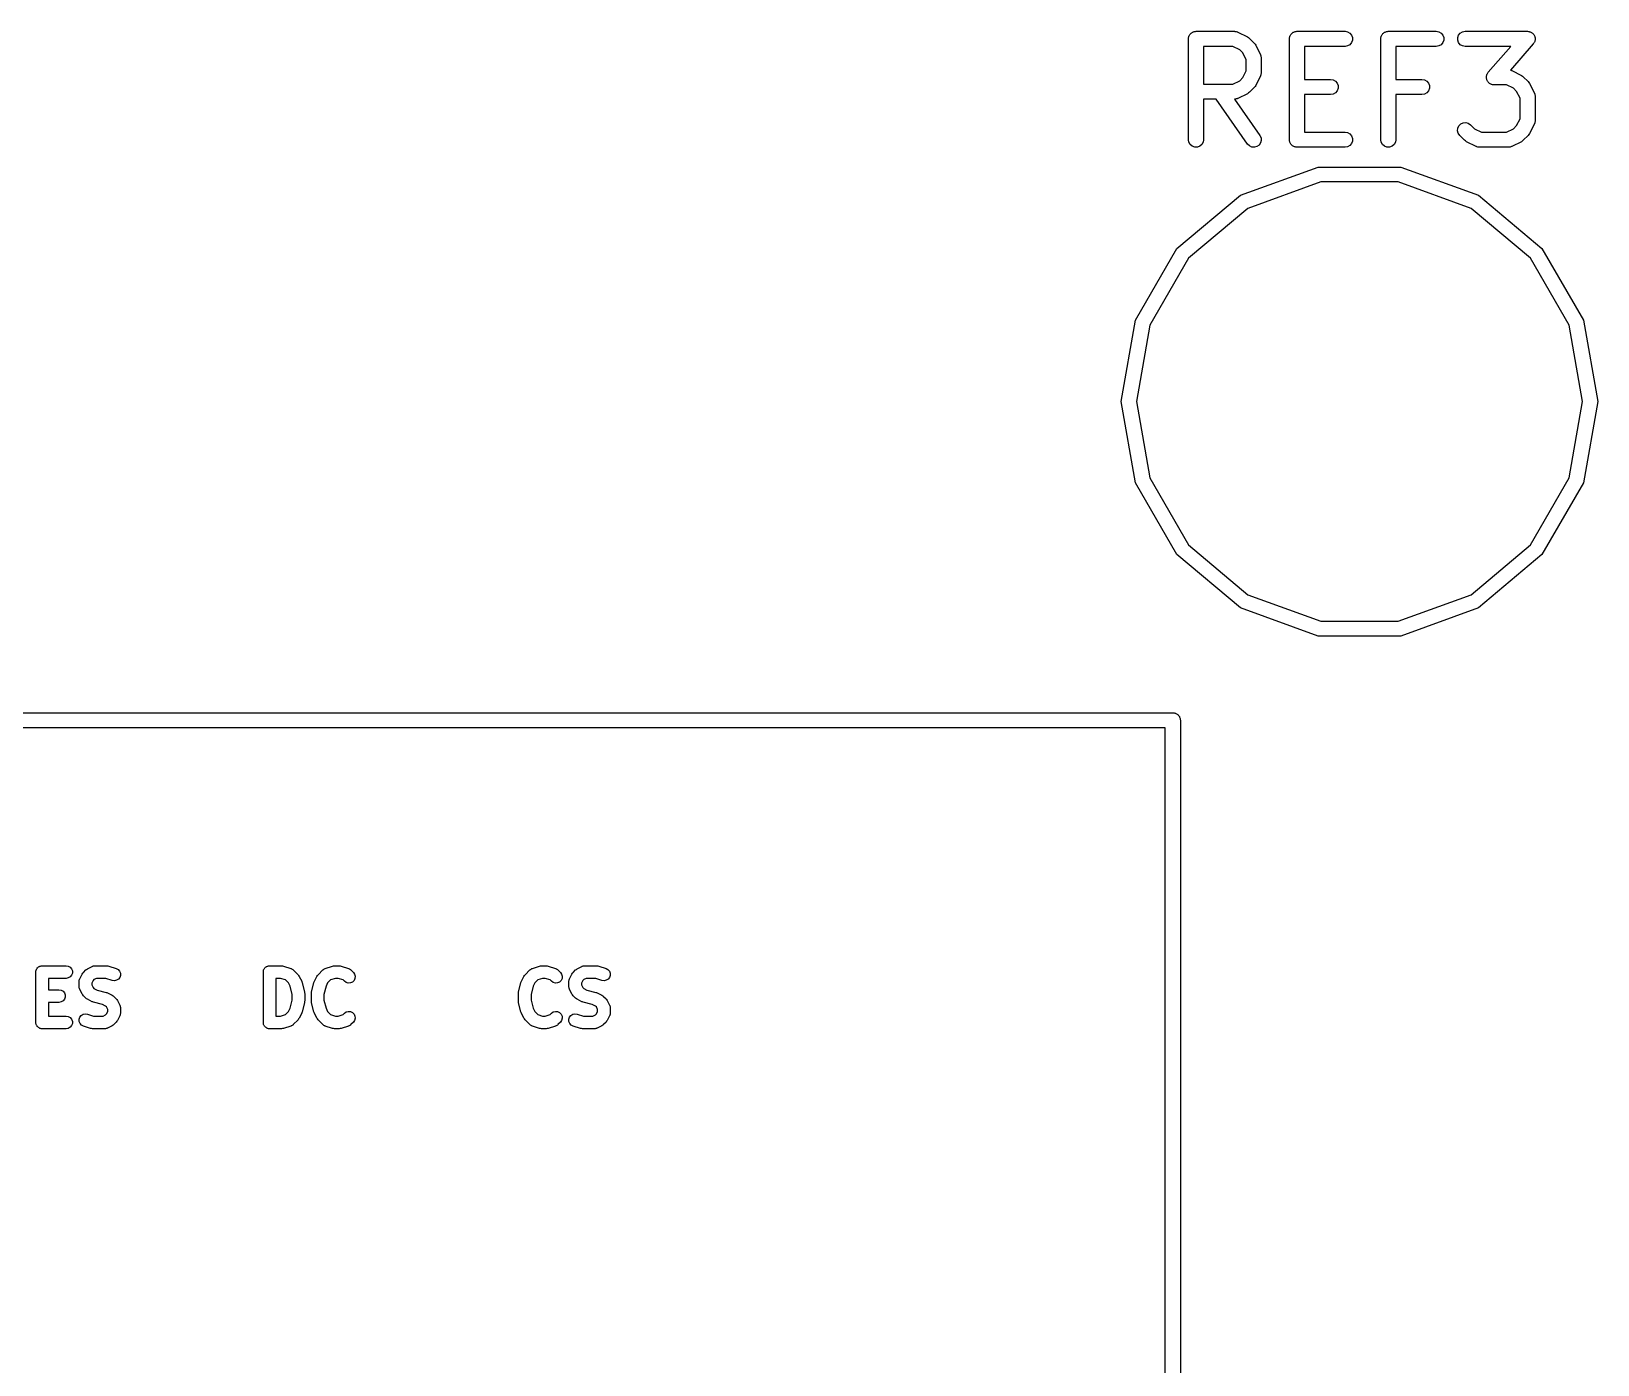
# Model space of a CAD drawing. Extents: x 86 to 333, y -237 to -29.
# Drawn here: x 317.34 to 332.86, y -42.55 to -29.33 of the extents above; entities that cross this region are included whole.
import ezdxf

# ---------------------------------------------------------------- set-up
doc = ezdxf.new("R2010")
doc.units = 0
doc.header["$MEASUREMENT"] = 0
doc.layers.add('BLACK', color=7, linetype='CONTINUOUS')

msp = doc.modelspace()

# ---------------------------------------------------------------- linework, layer by layer
at = {"layer": 'Black'}
for p, q in [((328.838, -29.3436), (328.843, -29.3394)), ((328.843, -29.3394), (328.85, -29.3372)), ((328.85, -29.3372), (328.855, -29.3339)), ((328.855, -29.3339), (328.862, -29.3328)), ((328.862, -29.3328), (328.868, -29.3305)), ((328.868, -29.3305), (328.874, -29.3305)), ((328.874, -29.3305), (328.881, -29.3294)), ((328.881, -29.3294), (329.262, -29.3294)), ((329.262, -29.3294), (329.266, -29.3301)), ((329.266, -29.3301), (329.27, -29.3299)), ((329.27, -29.3299), (329.279, -29.3324)), ((329.279, -29.3324), (329.288, -29.3339)), ((329.288, -29.3339), (329.291, -29.3361)), ((329.291, -29.3361), (329.295, -29.3373)), ((329.295, -29.3373), (329.391, -29.3849)), ((329.838, -29.3436), (329.843, -29.3394)), ((329.843, -29.3394), (329.85, -29.3372)), ((329.85, -29.3372), (329.855, -29.3339)), ((329.855, -29.3339), (329.862, -29.3328)), ((329.862, -29.3328), (329.868, -29.3305)), ((329.868, -29.3305), (329.874, -29.3305)), ((329.874, -29.3305), (329.881, -29.3294)), ((329.881, -29.3294), (330.357, -29.3294)), ((330.357, -29.3294), (330.383, -29.3339)), ((330.383, -29.3339), (330.405, -29.3469)), ((330.743, -29.3436), (330.748, -29.3394)), ((330.748, -29.3394), (330.754, -29.3372)), ((330.754, -29.3372), (330.76, -29.3339)), ((330.76, -29.3339), (330.767, -29.3328)), ((330.767, -29.3328), (330.773, -29.3305)), ((330.773, -29.3305), (330.779, -29.3305)), ((330.779, -29.3305), (330.786, -29.3294)), ((330.786, -29.3294), (331.262, -29.3294)), ((331.262, -29.3294), (331.288, -29.3339)), ((331.288, -29.3339), (331.31, -29.3469)), ((331.499, -29.3469), (331.522, -29.3339)), ((331.522, -29.3339), (331.548, -29.3294)), ((331.548, -29.3294), (332.167, -29.3294)), ((332.167, -29.3294), (332.174, -29.3307)), ((332.174, -29.3307), (332.181, -29.3308)), ((332.181, -29.3308), (332.187, -29.3329)), ((332.187, -29.3329), (332.192, -29.3339)), ((332.192, -29.3339), (332.199, -29.3376)), ((332.199, -29.3376), (332.206, -29.3402)), ((328.806, -29.4044), (328.807, -29.3979)), ((328.806, -30.4044), (328.806, -29.4044)), ((328.807, -29.3914), (328.809, -29.3852)), ((328.807, -29.3979), (328.807, -29.3914)), ((328.809, -29.3852), (328.81, -29.3787)), ((328.81, -29.3787), (328.814, -29.373)), ((328.814, -29.373), (328.816, -29.3669)), ((328.816, -29.3669), (328.82, -29.3619)), ((328.82, -29.3619), (328.823, -29.3562)), ((328.823, -29.3562), (328.829, -29.352)), ((328.829, -29.352), (328.833, -29.3469)), ((328.833, -29.3469), (328.838, -29.3436)), ((328.956, -29.4794), (328.956, -29.8532)), ((329.244, -29.4794), (328.956, -29.4794)), ((329.313, -29.5136), (329.244, -29.4794)), ((329.391, -29.3849), (329.4, -29.3921)), ((329.4, -29.3921), (329.41, -29.399)), ((329.41, -29.399), (329.458, -29.4466)), ((329.458, -29.4466), (329.465, -29.4564)), ((329.465, -29.4564), (329.472, -29.4661)), ((329.472, -29.4661), (329.519, -29.5613)), ((329.806, -29.4044), (329.807, -29.3979)), ((329.806, -30.4044), (329.806, -29.4044)), ((329.807, -29.3914), (329.809, -29.3852)), ((329.807, -29.3979), (329.807, -29.3914)), ((329.809, -29.3852), (329.81, -29.3787)), ((329.81, -29.3787), (329.814, -29.373)), ((329.814, -29.373), (329.816, -29.3669)), ((329.816, -29.3669), (329.82, -29.3619)), ((329.82, -29.3619), (329.823, -29.3562)), ((329.823, -29.3562), (329.829, -29.352)), ((329.829, -29.352), (329.833, -29.3469)), ((329.833, -29.3469), (329.838, -29.3436)), ((330.357, -29.4794), (329.956, -29.4794)), ((329.956, -29.4794), (329.956, -29.8056)), ((330.383, -29.4749), (330.357, -29.4794)), ((330.405, -29.4618), (330.383, -29.4749)), ((330.405, -29.3469), (330.422, -29.3669)), ((330.422, -29.4419), (330.405, -29.4618)), ((330.422, -29.3669), (330.431, -29.3914)), ((330.431, -29.4174), (330.422, -29.4419)), ((330.431, -29.3914), (330.431, -29.4174)), ((330.711, -29.4044), (330.712, -29.3979)), ((330.711, -30.4044), (330.711, -29.4044)), ((330.712, -29.3914), (330.714, -29.3852)), ((330.712, -29.3979), (330.712, -29.3914)), ((330.714, -29.3852), (330.715, -29.3787)), ((330.715, -29.3787), (330.719, -29.373)), ((330.719, -29.373), (330.721, -29.3669)), ((330.721, -29.3669), (330.725, -29.3619)), ((330.725, -29.3619), (330.728, -29.3562)), ((330.728, -29.3562), (330.733, -29.352)), ((330.733, -29.352), (330.738, -29.3469)), ((330.738, -29.3469), (330.743, -29.3436)), ((331.262, -29.4794), (330.861, -29.4794)), ((330.861, -29.4794), (330.861, -29.8056)), ((331.288, -29.4749), (331.262, -29.4794)), ((331.31, -29.4618), (331.288, -29.4749)), ((331.31, -29.3469), (331.327, -29.3669)), ((331.327, -29.4419), (331.31, -29.4618)), ((331.327, -29.3669), (331.336, -29.3914)), ((331.336, -29.4174), (331.327, -29.4419)), ((331.336, -29.3914), (331.336, -29.4174)), ((331.474, -29.3914), (331.483, -29.3669)), ((331.474, -29.4174), (331.474, -29.3914)), ((331.483, -29.4419), (331.474, -29.4174)), ((331.483, -29.3669), (331.499, -29.3469)), ((331.499, -29.4618), (331.483, -29.4419)), ((331.522, -29.4749), (331.499, -29.4618)), ((331.548, -29.4794), (331.522, -29.4749)), ((332.001, -29.4794), (331.548, -29.4794)), ((331.777, -29.7359), (332.001, -29.4794)), ((332.223, -29.4538), (331.996, -29.7138)), ((332.206, -29.3402), (332.21, -29.344)), ((332.21, -29.344), (332.215, -29.3469)), ((332.215, -29.3469), (332.22, -29.3525)), ((332.22, -29.3525), (332.225, -29.3574)), ((332.227, -29.4475), (332.223, -29.4538)), ((332.225, -29.3574), (332.228, -29.3624)), ((332.232, -29.4419), (332.227, -29.4475)), ((332.228, -29.3624), (332.232, -29.3669)), ((332.232, -29.3669), (332.234, -29.3738)), ((332.234, -29.4364), (332.232, -29.4419)), ((332.234, -29.3738), (332.238, -29.3802)), ((332.237, -29.4315), (332.234, -29.4364)), ((332.238, -29.4243), (332.237, -29.4315)), ((332.238, -29.3802), (332.239, -29.3859)), ((332.241, -29.4174), (332.238, -29.4243)), ((332.239, -29.3859), (332.241, -29.3914)), ((332.241, -29.3914), (332.241, -29.3987)), ((332.241, -29.3987), (332.242, -29.4059)), ((332.242, -29.4059), (332.241, -29.4116)), ((332.241, -29.4116), (332.241, -29.4174)), ((329.343, -29.544), (329.313, -29.5136)), ((329.377, -29.6126), (329.343, -29.544)), ((329.377, -29.72), (329.377, -29.6126)), ((329.519, -29.5613), (329.521, -29.5655)), ((329.521, -29.5655), (329.523, -29.5692)), ((329.523, -29.5692), (329.524, -29.5779)), ((329.524, -29.5779), (329.527, -29.5863)), ((329.527, -29.5863), (329.527, -29.5906)), ((329.527, -29.5906), (329.527, -29.5949)), ((329.527, -29.5949), (329.527, -29.7377)), ((329.313, -29.8189), (329.343, -29.7885)), ((329.343, -29.7885), (329.377, -29.72)), ((329.519, -29.7713), (329.472, -29.8665)), ((329.521, -29.7671), (329.519, -29.7713)), ((329.523, -29.7634), (329.521, -29.7671)), ((329.524, -29.7547), (329.523, -29.7634)), ((329.527, -29.7463), (329.524, -29.7547)), ((329.527, -29.7377), (329.527, -29.742)), ((329.527, -29.742), (329.527, -29.7463)), ((331.758, -29.7838), (331.759, -29.7781)), ((331.759, -29.791), (331.758, -29.7838)), ((331.759, -29.7723), (331.762, -29.7654)), ((331.759, -29.7781), (331.759, -29.7723)), ((331.759, -29.7984), (331.759, -29.791)), ((331.761, -29.8038), (331.759, -29.7984)), ((331.762, -29.8095), (331.761, -29.8038)), ((331.762, -29.7654), (331.763, -29.7582)), ((331.763, -29.7582), (331.766, -29.7533)), ((331.766, -29.7533), (331.768, -29.7478)), ((331.768, -29.7478), (331.773, -29.7422)), ((331.773, -29.7422), (331.777, -29.7359)), ((331.996, -29.7138), (332.002, -29.7149)), ((332.002, -29.7149), (332.006, -29.717)), ((332.006, -29.717), (332.01, -29.7183)), ((332.01, -29.7183), (332.105, -29.7659)), ((332.105, -29.7659), (332.115, -29.773)), ((332.115, -29.773), (332.124, -29.7799)), ((332.124, -29.7799), (332.172, -29.8275)), ((328.956, -29.8532), (329.244, -29.8532)), ((329.244, -29.8532), (329.313, -29.8189)), ((329.391, -29.9477), (329.295, -29.9953)), ((329.4, -29.9405), (329.391, -29.9477)), ((329.41, -29.9336), (329.4, -29.9405)), ((329.458, -29.886), (329.41, -29.9336)), ((329.465, -29.8762), (329.458, -29.886)), ((329.472, -29.8665), (329.465, -29.8762)), ((329.956, -29.8056), (330.214, -29.8056)), ((330.214, -29.9556), (329.956, -29.9556)), ((329.956, -29.9556), (329.956, -30.3294)), ((330.214, -29.8056), (330.24, -29.8101)), ((330.24, -29.951), (330.214, -29.9556)), ((330.24, -29.8101), (330.262, -29.8231)), ((330.262, -29.938), (330.24, -29.951)), ((330.262, -29.8231), (330.279, -29.8431)), ((330.279, -29.9181), (330.262, -29.938)), ((330.279, -29.8431), (330.288, -29.8675)), ((330.288, -29.8936), (330.279, -29.9181)), ((330.288, -29.8675), (330.288, -29.8936)), ((330.861, -29.8056), (331.119, -29.8056)), ((331.119, -29.9556), (330.861, -29.9556)), ((330.861, -29.9556), (330.861, -30.4044)), ((331.119, -29.8056), (331.145, -29.8101)), ((331.145, -29.951), (331.119, -29.9556)), ((331.145, -29.8101), (331.167, -29.8231)), ((331.167, -29.938), (331.145, -29.951)), ((331.167, -29.8231), (331.184, -29.8431)), ((331.184, -29.9181), (331.167, -29.938)), ((331.184, -29.8431), (331.193, -29.8675)), ((331.193, -29.8936), (331.184, -29.9181)), ((331.193, -29.8675), (331.193, -29.8936)), ((331.766, -29.8159), (331.762, -29.8095)), ((331.768, -29.8228), (331.766, -29.8159)), ((331.772, -29.8273), (331.768, -29.8228)), ((331.775, -29.8323), (331.772, -29.8273)), ((331.78, -29.8372), (331.775, -29.8323)), ((331.785, -29.8428), (331.78, -29.8372)), ((331.79, -29.8457), (331.785, -29.8428)), ((331.794, -29.8495), (331.79, -29.8457)), ((331.801, -29.8521), (331.794, -29.8495)), ((331.808, -29.8558), (331.801, -29.8521)), ((331.813, -29.8568), (331.808, -29.8558)), ((331.819, -29.8589), (331.813, -29.8568)), ((331.826, -29.8591), (331.819, -29.8589)), ((331.833, -29.8603), (331.826, -29.8591)), ((331.958, -29.8603), (331.833, -29.8603)), ((332.027, -29.8946), (331.958, -29.8603)), ((332.057, -29.925), (332.027, -29.8946)), ((332.092, -29.9935), (332.057, -29.925)), ((332.172, -29.8275), (332.179, -29.8374)), ((332.179, -29.8374), (332.186, -29.847)), ((332.186, -29.847), (332.234, -29.9423)), ((332.234, -29.9423), (332.235, -29.9464)), ((332.235, -29.9464), (332.237, -29.9502)), ((332.237, -29.9502), (332.239, -29.9588)), ((332.239, -29.9588), (332.241, -29.9672)), ((329.08, -30.0032), (328.956, -30.0032)), ((328.956, -30.0032), (328.956, -30.4044)), ((329.391, -30.4474), (329.08, -30.0032)), ((329.266, -30.0024), (329.263, -30.003)), ((329.263, -30.003), (329.514, -30.3614)), ((329.27, -30.0027), (329.266, -30.0024)), ((329.279, -30.0002), (329.27, -30.0027)), ((329.288, -29.9987), (329.279, -30.0002)), ((329.291, -29.9965), (329.288, -29.9987)), ((329.295, -29.9953), (329.291, -29.9965)), ((332.092, -30.1962), (332.092, -29.9935)), ((332.241, -29.9672), (332.241, -29.9716)), ((332.241, -29.9716), (332.242, -29.9758)), ((332.242, -29.9758), (332.242, -30.2139)), ((331.475, -30.2897), (331.486, -30.2661)), ((331.486, -30.2661), (331.505, -30.2477)), ((331.505, -30.2477), (331.528, -30.2367)), ((331.528, -30.2367), (331.554, -30.2344)), ((331.554, -30.2344), (331.579, -30.2412)), ((331.579, -30.2412), (331.601, -30.2561)), ((331.601, -30.2561), (331.64, -30.2951)), ((332.027, -30.2951), (332.057, -30.2647)), ((332.057, -30.2647), (332.092, -30.1962)), ((332.234, -30.2474), (332.186, -30.3427)), ((332.235, -30.2433), (332.234, -30.2474)), ((332.237, -30.2396), (332.235, -30.2433)), ((332.239, -30.2309), (332.237, -30.2396)), ((332.241, -30.2225), (332.239, -30.2309)), ((332.242, -30.2139), (332.241, -30.2182)), ((332.241, -30.2182), (332.241, -30.2225)), ((328.81, -30.43), (328.806, -30.4044)), ((328.956, -30.4044), (328.951, -30.43)), ((329.514, -30.3614), (329.525, -30.385)), ((329.527, -30.4109), (329.52, -30.4361)), ((329.525, -30.385), (329.527, -30.4109)), ((329.807, -30.4108), (329.806, -30.4044)), ((329.807, -30.4174), (329.807, -30.4108)), ((329.809, -30.4236), (329.807, -30.4174)), ((329.81, -30.43), (329.809, -30.4236)), ((329.956, -30.3294), (330.357, -30.3294)), ((330.357, -30.3294), (330.383, -30.3339)), ((330.383, -30.3339), (330.405, -30.3469)), ((330.405, -30.3469), (330.422, -30.3669)), ((330.422, -30.3669), (330.431, -30.3914)), ((330.431, -30.4174), (330.422, -30.4419)), ((330.431, -30.3914), (330.431, -30.4174)), ((330.715, -30.43), (330.711, -30.4044)), ((330.861, -30.4044), (330.856, -30.43)), ((331.473, -30.3157), (331.475, -30.2897)), ((331.48, -30.3408), (331.473, -30.3157)), ((331.495, -30.3622), (331.48, -30.3408)), ((331.542, -30.4098), (331.495, -30.3622)), ((331.552, -30.4167), (331.542, -30.4098)), ((331.562, -30.4238), (331.552, -30.4167)), ((331.657, -30.4715), (331.562, -30.4238)), ((331.64, -30.2951), (331.708, -30.3294)), ((331.708, -30.3294), (331.958, -30.3294)), ((331.958, -30.3294), (332.027, -30.2951)), ((332.105, -30.4238), (332.01, -30.4715)), ((332.115, -30.4167), (332.105, -30.4238)), ((332.124, -30.4098), (332.115, -30.4167)), ((332.172, -30.3622), (332.124, -30.4098)), ((332.179, -30.3523), (332.172, -30.3622)), ((332.186, -30.3427), (332.179, -30.3523)), ((328.823, -30.4526), (328.81, -30.43)), ((328.843, -30.4693), (328.823, -30.4526)), ((328.868, -30.4782), (328.843, -30.4693)), ((328.894, -30.4782), (328.868, -30.4782)), ((328.918, -30.4693), (328.894, -30.4782)), ((328.938, -30.4526), (328.918, -30.4693)), ((328.951, -30.43), (328.938, -30.4526)), ((329.409, -30.4658), (329.391, -30.4474)), ((329.433, -30.4768), (329.409, -30.4658)), ((329.459, -30.4791), (329.433, -30.4768)), ((329.484, -30.4724), (329.459, -30.4791)), ((329.505, -30.4574), (329.484, -30.4724)), ((329.52, -30.4361), (329.505, -30.4574)), ((329.814, -30.4357), (329.81, -30.43)), ((329.816, -30.4419), (329.814, -30.4357)), ((329.82, -30.4469), (329.816, -30.4419)), ((329.823, -30.4526), (329.82, -30.4469)), ((329.829, -30.4568), (329.823, -30.4526)), ((329.833, -30.4618), (329.829, -30.4568)), ((329.838, -30.4651), (329.833, -30.4618)), ((329.843, -30.4693), (329.838, -30.4651)), ((329.85, -30.4716), (329.843, -30.4693)), ((329.855, -30.4749), (329.85, -30.4716)), ((329.862, -30.476), (329.855, -30.4749)), ((329.868, -30.4782), (329.862, -30.476)), ((329.874, -30.4782), (329.868, -30.4782)), ((329.881, -30.4794), (329.874, -30.4782)), ((330.357, -30.4794), (329.881, -30.4794)), ((330.383, -30.4749), (330.357, -30.4794)), ((330.405, -30.4618), (330.383, -30.4749)), ((330.422, -30.4419), (330.405, -30.4618)), ((330.728, -30.4526), (330.715, -30.43)), ((330.748, -30.4693), (330.728, -30.4526)), ((330.773, -30.4782), (330.748, -30.4693)), ((330.799, -30.4782), (330.773, -30.4782)), ((330.823, -30.4693), (330.799, -30.4782)), ((330.843, -30.4526), (330.823, -30.4693)), ((330.856, -30.43), (330.843, -30.4526)), ((331.661, -30.4727), (331.657, -30.4715)), ((331.665, -30.4749), (331.661, -30.4727)), ((331.673, -30.4764), (331.665, -30.4749)), ((331.682, -30.4789), (331.673, -30.4764)), ((331.686, -30.4786), (331.682, -30.4789)), ((331.69, -30.4794), (331.686, -30.4786)), ((331.976, -30.4794), (331.69, -30.4794)), ((331.98, -30.4786), (331.976, -30.4794)), ((331.985, -30.4789), (331.98, -30.4786)), ((331.993, -30.4764), (331.985, -30.4789)), ((332.002, -30.4749), (331.993, -30.4764)), ((332.006, -30.4727), (332.002, -30.4749)), ((332.01, -30.4715), (332.006, -30.4727)), ((329.32, -30.9553), (330.09, -30.6749)), ((330.09, -30.6749), (330.91, -30.6749)), ((330.91, -30.6749), (331.68, -30.9553)), ((330.116, -30.8226), (329.394, -31.0852)), ((330.884, -30.8226), (330.116, -30.8226)), ((331.606, -31.0852), (330.884, -30.8226)), ((328.691, -31.4824), (329.32, -30.9553)), ((331.68, -30.9553), (332.309, -31.4824)), ((329.394, -31.0852), (328.806, -31.5788)), ((332.194, -31.5788), (331.606, -31.0852)), ((328.281, -32.1925), (328.691, -31.4824)), ((332.309, -31.4824), (332.719, -32.1925)), ((328.806, -31.5788), (328.422, -32.2438)), ((332.578, -32.2438), (332.194, -31.5788)), ((328.139, -33), (328.281, -32.1925)), ((328.422, -32.2438), (328.289, -33)), ((332.711, -33), (332.578, -32.2438)), ((332.719, -32.1925), (332.861, -33)), ((328.281, -33.8075), (328.139, -33)), ((328.289, -33), (328.422, -33.7562)), ((332.578, -33.7562), (332.711, -33)), ((332.861, -33), (332.719, -33.8075)), ((328.691, -34.5176), (328.281, -33.8075)), ((328.422, -33.7562), (328.806, -34.4212)), ((332.194, -34.4212), (332.578, -33.7562)), ((332.719, -33.8075), (332.309, -34.5176)), ((328.806, -34.4212), (329.394, -34.9148)), ((331.606, -34.9148), (332.194, -34.4212)), ((329.32, -35.0447), (328.691, -34.5176)), ((332.309, -34.5176), (331.68, -35.0447)), ((329.394, -34.9148), (330.116, -35.1774)), ((330.884, -35.1774), (331.606, -34.9148)), ((330.09, -35.3251), (329.32, -35.0447)), ((331.68, -35.0447), (330.91, -35.3251)), ((330.116, -35.1774), (330.884, -35.1774)), ((330.91, -35.3251), (330.09, -35.3251)), ((301.35, -36.085), (328.65, -36.085)), ((328.65, -36.085), (328.656, -36.0861)), ((328.656, -36.0861), (328.663, -36.0861)), ((328.663, -36.0861), (328.669, -36.0884)), ((328.669, -36.0884), (328.676, -36.0895)), ((328.676, -36.0895), (328.681, -36.0928)), ((328.681, -36.0928), (328.688, -36.095)), ((328.688, -36.095), (328.693, -36.0993)), ((328.693, -36.0993), (328.698, -36.1025)), ((328.698, -36.1025), (328.702, -36.1076)), ((328.702, -36.1076), (328.707, -36.1118)), ((328.707, -36.1118), (328.711, -36.1175)), ((328.711, -36.1175), (328.715, -36.1225)), ((328.715, -36.1225), (328.717, -36.1287)), ((328.717, -36.1287), (328.72, -36.1343)), ((328.72, -36.1343), (328.722, -36.1408)), ((328.722, -36.1408), (328.724, -36.147)), ((328.724, -36.147), (328.724, -36.1535)), ((328.724, -36.1535), (328.725, -36.16)), ((328.725, -36.16), (328.725, -66.86)), ((328.575, -36.235), (301.425, -36.235)), ((328.575, -66.785), (328.575, -36.235)), ((317.382, -38.6562), (317.383, -38.6508)), ((317.383, -38.6453), (317.385, -38.6402)), ((317.383, -38.6508), (317.383, -38.6453)), ((317.385, -38.6402), (317.386, -38.6348)), ((317.386, -38.6348), (317.389, -38.6301)), ((317.389, -38.6301), (317.391, -38.6249)), ((317.391, -38.6249), (317.394, -38.6208)), ((317.394, -38.6208), (317.397, -38.616)), ((317.397, -38.616), (317.401, -38.6125)), ((317.401, -38.6125), (317.405, -38.6083)), ((317.405, -38.6083), (317.409, -38.6056)), ((317.409, -38.6056), (317.414, -38.6021)), ((317.414, -38.6021), (317.419, -38.6002)), ((317.419, -38.6002), (317.423, -38.5975)), ((317.423, -38.5975), (317.429, -38.5965)), ((317.429, -38.5965), (317.434, -38.5946)), ((317.434, -38.5946), (317.439, -38.5946)), ((317.439, -38.5946), (317.445, -38.5937)), ((317.445, -38.5937), (317.683, -38.5937)), ((317.683, -38.5937), (317.704, -38.5975)), ((317.704, -38.5975), (317.723, -38.6083)), ((317.723, -38.6083), (317.737, -38.6249)), ((317.737, -38.6249), (317.744, -38.6453)), ((317.744, -38.6453), (317.744, -38.667)), ((317.853, -38.6596), (317.877, -38.6358)), ((317.877, -38.6358), (317.885, -38.6301)), ((317.885, -38.6301), (317.893, -38.6241)), ((317.893, -38.6241), (317.941, -38.6003)), ((317.941, -38.6003), (317.944, -38.5993)), ((317.944, -38.5993), (317.947, -38.5975)), ((317.947, -38.5975), (317.954, -38.5962)), ((317.954, -38.5962), (317.961, -38.5941)), ((317.961, -38.5941), (317.965, -38.5943)), ((317.965, -38.5943), (317.969, -38.5937)), ((317.969, -38.5937), (318.088, -38.5937)), ((318.088, -38.5937), (318.097, -38.5954)), ((318.097, -38.5954), (318.107, -38.5969)), ((318.107, -38.5969), (318.179, -38.6207)), ((318.179, -38.6207), (318.198, -38.631)), ((318.198, -38.631), (318.212, -38.6473)), ((318.212, -38.6473), (318.22, -38.6675)), ((319.637, -38.6453), (319.639, -38.6402)), ((319.637, -38.6508), (319.637, -38.6453)), ((319.637, -38.6562), (319.637, -38.6508)), ((319.639, -38.6402), (319.64, -38.6348)), ((319.64, -38.6348), (319.643, -38.6301)), ((319.643, -38.6301), (319.645, -38.6249)), ((319.645, -38.6249), (319.648, -38.6208)), ((319.648, -38.6208), (319.651, -38.616)), ((319.651, -38.616), (319.655, -38.6125)), ((319.655, -38.6125), (319.659, -38.6083)), ((319.659, -38.6083), (319.664, -38.6056)), ((319.664, -38.6056), (319.668, -38.6021)), ((319.668, -38.6021), (319.673, -38.6002)), ((319.673, -38.6002), (319.678, -38.5975)), ((319.678, -38.5975), (319.683, -38.5965)), ((319.683, -38.5965), (319.688, -38.5946)), ((319.688, -38.5946), (319.694, -38.5946)), ((319.694, -38.5946), (319.699, -38.5937)), ((319.699, -38.5937), (319.818, -38.5937)), ((319.818, -38.5937), (319.828, -38.5954)), ((319.828, -38.5954), (319.838, -38.5969)), ((319.838, -38.5969), (319.909, -38.6207)), ((319.909, -38.6207), (319.912, -38.6224)), ((319.912, -38.6224), (319.916, -38.6234)), ((319.916, -38.6234), (319.922, -38.6276)), ((319.922, -38.6276), (319.928, -38.631)), ((319.928, -38.631), (319.931, -38.6337)), ((319.931, -38.6337), (319.934, -38.6358)), ((319.934, -38.6358), (319.981, -38.6834)), ((320.179, -38.6834), (320.226, -38.6358)), ((320.226, -38.6358), (320.229, -38.6337)), ((320.229, -38.6337), (320.232, -38.631)), ((320.232, -38.631), (320.238, -38.6276)), ((320.238, -38.6276), (320.244, -38.6234)), ((320.244, -38.6234), (320.248, -38.6224)), ((320.248, -38.6224), (320.251, -38.6207)), ((320.251, -38.6207), (320.322, -38.5969)), ((320.322, -38.5969), (320.332, -38.5954)), ((320.332, -38.5954), (320.342, -38.5937)), ((320.342, -38.5937), (320.39, -38.5937)), ((320.39, -38.5937), (320.399, -38.5954)), ((320.399, -38.5954), (320.409, -38.5969)), ((320.409, -38.5969), (320.481, -38.6207)), ((320.481, -38.6207), (320.484, -38.6224)), ((320.484, -38.6224), (320.487, -38.6234)), ((320.487, -38.6234), (320.493, -38.6276)), ((320.493, -38.6276), (320.5, -38.631)), ((320.5, -38.631), (320.502, -38.6337)), ((320.502, -38.6337), (320.505, -38.6358)), ((320.505, -38.6358), (320.529, -38.6596)), ((322.231, -38.6834), (322.278, -38.6358)), ((322.278, -38.6358), (322.281, -38.6337)), ((322.281, -38.6337), (322.284, -38.631)), ((322.284, -38.631), (322.29, -38.6276)), ((322.29, -38.6276), (322.296, -38.6234)), ((322.296, -38.6234), (322.299, -38.6224)), ((322.299, -38.6224), (322.303, -38.6207)), ((322.303, -38.6207), (322.374, -38.5969)), ((322.374, -38.5969), (322.384, -38.5954)), ((322.384, -38.5954), (322.394, -38.5937)), ((322.394, -38.5937), (322.441, -38.5937)), ((322.441, -38.5937), (322.451, -38.5954)), ((322.451, -38.5954), (322.461, -38.5969)), ((322.461, -38.5969), (322.533, -38.6207)), ((322.533, -38.6207), (322.536, -38.6224)), ((322.536, -38.6224), (322.539, -38.6234)), ((322.539, -38.6234), (322.545, -38.6276)), ((322.545, -38.6276), (322.552, -38.631)), ((322.552, -38.631), (322.554, -38.6337)), ((322.554, -38.6337), (322.557, -38.6358)), ((322.557, -38.6358), (322.581, -38.6596)), ((322.707, -38.6596), (322.731, -38.6358)), ((322.731, -38.6358), (322.739, -38.6301)), ((322.739, -38.6301), (322.747, -38.6241)), ((322.747, -38.6241), (322.794, -38.6003)), ((322.794, -38.6003), (322.798, -38.5993)), ((322.798, -38.5993), (322.801, -38.5975)), ((322.801, -38.5975), (322.808, -38.5962)), ((322.808, -38.5962), (322.815, -38.5941)), ((322.815, -38.5941), (322.819, -38.5943)), ((322.819, -38.5943), (322.822, -38.5937)), ((322.822, -38.5937), (322.941, -38.5937)), ((322.941, -38.5937), (322.951, -38.5954)), ((322.951, -38.5954), (322.961, -38.5969)), ((322.961, -38.5969), (323.033, -38.6207)), ((323.033, -38.6207), (323.052, -38.631)), ((323.052, -38.631), (323.066, -38.6473)), ((323.066, -38.6473), (323.074, -38.6675)), ((317.382, -39.1562), (317.382, -38.6562)), ((317.683, -38.7187), (317.507, -38.7187)), ((317.507, -38.7187), (317.507, -38.8318)), ((317.704, -38.7149), (317.683, -38.7187)), ((317.723, -38.7041), (317.704, -38.7149)), ((317.737, -38.6874), (317.723, -38.7041)), ((317.744, -38.667), (317.737, -38.6874)), ((317.811, -38.7443), (317.813, -38.7373)), ((317.811, -38.7479), (317.811, -38.7443)), ((317.811, -38.7514), (317.811, -38.7479)), ((317.811, -38.799), (317.811, -38.7514)), ((317.811, -38.8026), (317.811, -38.799)), ((317.811, -38.8062), (317.811, -38.8026)), ((317.813, -38.8132), (317.811, -38.8062)), ((317.813, -38.7373), (317.815, -38.7301)), ((317.815, -38.7301), (317.816, -38.7269)), ((317.816, -38.7269), (317.817, -38.7235)), ((317.817, -38.7235), (317.841, -38.6759)), ((317.841, -38.6759), (317.847, -38.6678)), ((317.847, -38.6678), (317.853, -38.6596)), ((317.949, -38.7408), (317.936, -38.7662)), ((317.936, -38.7662), (317.936, -38.7843)), ((317.936, -38.7843), (317.949, -38.8096)), ((317.958, -38.7314), (317.949, -38.7408)), ((317.983, -38.7187), (317.958, -38.7314)), ((318.077, -38.7187), (317.983, -38.7187)), ((318.139, -38.7393), (318.077, -38.7187)), ((318.161, -38.7425), (318.139, -38.7393)), ((318.182, -38.7381), (318.161, -38.7425)), ((318.201, -38.7268), (318.182, -38.7381)), ((318.214, -38.7098), (318.201, -38.7268)), ((318.221, -38.6892), (318.214, -38.7098)), ((318.22, -38.6675), (318.221, -38.6892)), ((319.637, -39.1562), (319.637, -38.6562)), ((319.762, -38.7187), (319.762, -39.0937)), ((319.808, -38.7187), (319.762, -38.7187)), ((319.856, -38.7346), (319.808, -38.7187)), ((319.886, -38.7646), (319.856, -38.7346)), ((319.902, -38.7971), (319.886, -38.7646)), ((319.922, -38.8782), (319.902, -38.7971)), ((319.981, -38.6834), (319.987, -38.6916)), ((319.987, -38.6916), (319.993, -38.6997)), ((319.993, -38.6997), (320.017, -38.7473)), ((320.017, -38.7473), (320.019, -38.7538)), ((320.019, -38.7538), (320.022, -38.7601)), ((320.022, -38.7601), (320.045, -38.8553)), ((320.115, -38.8553), (320.138, -38.7601)), ((320.138, -38.7601), (320.141, -38.7538)), ((320.141, -38.7538), (320.143, -38.7473)), ((320.143, -38.7473), (320.167, -38.6997)), ((320.167, -38.6997), (320.173, -38.6916)), ((320.173, -38.6916), (320.179, -38.6834)), ((320.258, -38.7971), (320.238, -38.8782)), ((320.274, -38.7646), (320.258, -38.7971)), ((320.304, -38.7346), (320.274, -38.7646)), ((320.352, -38.7187), (320.304, -38.7346)), ((320.379, -38.7187), (320.352, -38.7187)), ((320.427, -38.7346), (320.379, -38.7187)), ((320.441, -38.748), (320.427, -38.7346)), ((320.458, -38.7605), (320.441, -38.748)), ((320.479, -38.7661), (320.458, -38.7605)), ((320.501, -38.7642), (320.479, -38.7661)), ((320.521, -38.755), (320.501, -38.7642)), ((320.536, -38.7397), (320.521, -38.755)), ((320.529, -38.6596), (320.541, -38.6774)), ((320.545, -38.72), (320.536, -38.7397)), ((320.541, -38.6774), (320.547, -38.6984)), ((320.547, -38.6984), (320.545, -38.72)), ((322.167, -38.8553), (322.19, -38.7601)), ((322.19, -38.7601), (322.193, -38.7538)), ((322.193, -38.7538), (322.195, -38.7473)), ((322.195, -38.7473), (322.219, -38.6997)), ((322.219, -38.6997), (322.225, -38.6916)), ((322.225, -38.6916), (322.231, -38.6834)), ((322.31, -38.7971), (322.29, -38.8782)), ((322.326, -38.7646), (322.31, -38.7971)), ((322.356, -38.7346), (322.326, -38.7646)), ((322.404, -38.7187), (322.356, -38.7346)), ((322.431, -38.7187), (322.404, -38.7187)), ((322.479, -38.7346), (322.431, -38.7187)), ((322.492, -38.748), (322.479, -38.7346)), ((322.51, -38.7605), (322.492, -38.748)), ((322.531, -38.7661), (322.51, -38.7605)), ((322.553, -38.7642), (322.531, -38.7661)), ((322.573, -38.755), (322.553, -38.7642)), ((322.588, -38.7397), (322.573, -38.755)), ((322.581, -38.6596), (322.593, -38.6774)), ((322.597, -38.72), (322.588, -38.7397)), ((322.593, -38.6774), (322.599, -38.6984)), ((322.599, -38.6984), (322.597, -38.72)), ((322.665, -38.7443), (322.667, -38.7373)), ((322.665, -38.7479), (322.665, -38.7443)), ((322.665, -38.7514), (322.665, -38.7479)), ((322.665, -38.799), (322.665, -38.7514)), ((322.665, -38.8026), (322.665, -38.799)), ((322.665, -38.8062), (322.665, -38.8026)), ((322.667, -38.8132), (322.665, -38.8062)), ((322.667, -38.7373), (322.668, -38.7301)), ((322.668, -38.7301), (322.67, -38.7269)), ((322.67, -38.7269), (322.671, -38.7235)), ((322.671, -38.7235), (322.695, -38.6759)), ((322.695, -38.6759), (322.701, -38.6678)), ((322.701, -38.6678), (322.707, -38.6596)), ((322.802, -38.7408), (322.79, -38.7662)), ((322.79, -38.7662), (322.79, -38.7843)), ((322.79, -38.7843), (322.802, -38.8096)), ((322.812, -38.7314), (322.802, -38.7408)), ((322.837, -38.7187), (322.812, -38.7314)), ((322.931, -38.7187), (322.837, -38.7187)), ((322.993, -38.7393), (322.931, -38.7187)), ((323.015, -38.7425), (322.993, -38.7393)), ((323.036, -38.7381), (323.015, -38.7425)), ((323.054, -38.7268), (323.036, -38.7381)), ((323.068, -38.7098), (323.054, -38.7268)), ((323.075, -38.6892), (323.068, -38.7098)), ((323.074, -38.6675), (323.075, -38.6892)), ((317.507, -38.8318), (317.611, -38.8318)), ((317.611, -38.9568), (317.507, -38.9568)), ((317.507, -38.9568), (317.507, -39.0937)), ((317.611, -38.8318), (317.633, -38.8356)), ((317.633, -38.953), (317.611, -38.9568)), ((317.633, -38.8356), (317.652, -38.8464)), ((317.652, -38.9422), (317.633, -38.953)), ((317.652, -38.8464), (317.666, -38.863)), ((317.666, -38.9255), (317.652, -38.9422)), ((317.666, -38.863), (317.673, -38.8834)), ((317.673, -38.9051), (317.666, -38.9255)), ((317.673, -38.8834), (317.673, -38.9051)), ((317.815, -38.8204), (317.813, -38.8132)), ((317.816, -38.8235), (317.815, -38.8204)), ((317.817, -38.827), (317.816, -38.8235)), ((317.841, -38.8746), (317.817, -38.827)), ((317.847, -38.8827), (317.841, -38.8746)), ((317.853, -38.8909), (317.847, -38.8827)), ((317.877, -38.9147), (317.853, -38.8909)), ((317.885, -38.9204), (317.877, -38.9147)), ((317.893, -38.9264), (317.885, -38.9204)), ((317.941, -38.9502), (317.893, -38.9264)), ((317.947, -38.9521), (317.941, -38.9502)), ((317.953, -38.9549), (317.947, -38.9521)), ((317.949, -38.8096), (317.958, -38.8191)), ((318.042, -38.9771), (317.953, -38.9549)), ((317.958, -38.8191), (317.99, -38.8353)), ((317.99, -38.8353), (318.079, -38.8575)), ((318.079, -38.8575), (318.085, -38.8602)), ((318.085, -38.8602), (318.092, -38.8622)), ((318.092, -38.8622), (318.139, -38.886)), ((318.139, -38.886), (318.147, -38.892)), ((318.147, -38.892), (318.156, -38.8977)), ((318.156, -38.8977), (318.179, -38.9215)), ((318.179, -38.9215), (318.185, -38.9297)), ((318.185, -38.9297), (318.191, -38.9378)), ((318.191, -38.9378), (318.215, -38.9854)), ((319.902, -39.0153), (319.922, -38.9342)), ((319.922, -38.9342), (319.922, -38.8782)), ((320.045, -38.9571), (320.022, -39.0523)), ((320.045, -38.8553), (320.046, -38.8629)), ((320.046, -38.9494), (320.045, -38.9571)), ((320.046, -38.8629), (320.047, -38.8705)), ((320.047, -38.9419), (320.046, -38.9494)), ((320.047, -38.8705), (320.047, -38.9419)), ((320.113, -38.8705), (320.114, -38.8629)), ((320.113, -38.9419), (320.113, -38.8705)), ((320.114, -38.9494), (320.113, -38.9419)), ((320.114, -38.8629), (320.115, -38.8553)), ((320.115, -38.9571), (320.114, -38.9494)), ((320.138, -39.0523), (320.115, -38.9571)), ((320.238, -38.8782), (320.238, -38.9342)), ((320.238, -38.9342), (320.258, -39.0153)), ((322.165, -38.8705), (322.166, -38.8629)), ((322.165, -38.9419), (322.165, -38.8705)), ((322.166, -38.9494), (322.165, -38.9419)), ((322.166, -38.8629), (322.167, -38.8553)), ((322.167, -38.9571), (322.166, -38.9494)), ((322.19, -39.0523), (322.167, -38.9571)), ((322.29, -38.8782), (322.29, -38.9342)), ((322.29, -38.9342), (322.31, -39.0153)), ((322.668, -38.8204), (322.667, -38.8132)), ((322.67, -38.8235), (322.668, -38.8204)), ((322.671, -38.827), (322.67, -38.8235)), ((322.695, -38.8746), (322.671, -38.827)), ((322.701, -38.8827), (322.695, -38.8746)), ((322.707, -38.8909), (322.701, -38.8827)), ((322.731, -38.9147), (322.707, -38.8909)), ((322.739, -38.9204), (322.731, -38.9147)), ((322.747, -38.9264), (322.739, -38.9204)), ((322.794, -38.9502), (322.747, -38.9264)), ((322.801, -38.9521), (322.794, -38.9502)), ((322.807, -38.9549), (322.801, -38.9521)), ((322.802, -38.8096), (322.812, -38.8191)), ((322.896, -38.9771), (322.807, -38.9549)), ((322.812, -38.8191), (322.844, -38.8353)), ((322.844, -38.8353), (322.933, -38.8575)), ((322.933, -38.8575), (322.939, -38.8602)), ((322.939, -38.8602), (322.946, -38.8622)), ((322.946, -38.8622), (322.993, -38.886)), ((322.993, -38.886), (323.001, -38.892)), ((323.001, -38.892), (323.009, -38.8977)), ((323.009, -38.8977), (323.033, -38.9215)), ((323.033, -38.9215), (323.039, -38.9297)), ((323.039, -38.9297), (323.045, -38.9378)), ((323.045, -38.9378), (323.069, -38.9854)), ((317.507, -39.0937), (317.683, -39.0937)), ((317.683, -39.0937), (317.704, -39.0975)), ((317.704, -39.0975), (317.723, -39.1083)), ((317.723, -39.1083), (317.737, -39.1249)), ((317.812, -39.1232), (317.818, -39.1026)), ((317.818, -39.1026), (317.832, -39.0856)), ((317.832, -39.0856), (317.85, -39.0743)), ((317.85, -39.0743), (317.872, -39.0699)), ((317.872, -39.0699), (317.893, -39.0731)), ((317.893, -39.0731), (317.955, -39.0937)), ((317.955, -39.0937), (318.049, -39.0937)), ((318.074, -38.9933), (318.042, -38.9771)), ((318.049, -39.0937), (318.074, -39.081)), ((318.084, -39.0027), (318.074, -38.9933)), ((318.074, -39.081), (318.084, -39.0715)), ((318.097, -39.0281), (318.084, -39.0027)), ((318.084, -39.0715), (318.097, -39.0462)), ((318.097, -39.0462), (318.097, -39.0281)), ((318.215, -39.0889), (318.191, -39.1365)), ((318.215, -38.9854), (318.216, -38.9888)), ((318.216, -39.0854), (318.215, -39.0889)), ((318.216, -38.9888), (318.218, -38.992)), ((318.218, -39.0823), (318.216, -39.0854)), ((318.218, -38.992), (318.219, -38.9992)), ((318.219, -39.0751), (318.218, -39.0823)), ((318.219, -38.9992), (318.221, -39.0062)), ((318.221, -39.0681), (318.219, -39.0751)), ((318.221, -39.0062), (318.221, -39.0098)), ((318.221, -39.0098), (318.222, -39.0133)), ((318.222, -39.061), (318.221, -39.0645)), ((318.221, -39.0645), (318.221, -39.0681)), ((318.222, -39.0133), (318.222, -39.061)), ((319.762, -39.0937), (319.808, -39.0937)), ((319.808, -39.0937), (319.856, -39.0778)), ((319.856, -39.0778), (319.886, -39.0477)), ((319.886, -39.0477), (319.902, -39.0153)), ((319.993, -39.1127), (319.987, -39.1208)), ((320.017, -39.0651), (319.993, -39.1127)), ((320.019, -39.0585), (320.017, -39.0651)), ((320.022, -39.0523), (320.019, -39.0585)), ((320.141, -39.0585), (320.138, -39.0523)), ((320.143, -39.0651), (320.141, -39.0585)), ((320.167, -39.1127), (320.143, -39.0651)), ((320.173, -39.1208), (320.167, -39.1127)), ((320.258, -39.0153), (320.274, -39.0477)), ((320.274, -39.0477), (320.304, -39.0778)), ((320.304, -39.0778), (320.352, -39.0937)), ((320.352, -39.0937), (320.379, -39.0937)), ((320.379, -39.0937), (320.427, -39.0778)), ((320.427, -39.0778), (320.441, -39.0644)), ((320.441, -39.0644), (320.458, -39.0519)), ((320.458, -39.0519), (320.479, -39.0463)), ((320.479, -39.0463), (320.501, -39.0482)), ((320.501, -39.0482), (320.521, -39.0574)), ((320.521, -39.0574), (320.536, -39.0727)), ((320.536, -39.0727), (320.545, -39.0924)), ((320.547, -39.114), (320.541, -39.135)), ((320.545, -39.0924), (320.547, -39.114)), ((322.193, -39.0585), (322.19, -39.0523)), ((322.195, -39.0651), (322.193, -39.0585)), ((322.219, -39.1127), (322.195, -39.0651)), ((322.225, -39.1208), (322.219, -39.1127)), ((322.31, -39.0153), (322.326, -39.0477)), ((322.326, -39.0477), (322.356, -39.0778)), ((322.356, -39.0778), (322.404, -39.0937)), ((322.404, -39.0937), (322.431, -39.0937)), ((322.431, -39.0937), (322.479, -39.0778)), ((322.479, -39.0778), (322.492, -39.0644)), ((322.492, -39.0644), (322.51, -39.0519)), ((322.51, -39.0519), (322.531, -39.0463)), ((322.531, -39.0463), (322.553, -39.0482)), ((322.553, -39.0482), (322.573, -39.0574)), ((322.573, -39.0574), (322.588, -39.0727)), ((322.588, -39.0727), (322.597, -39.0924)), ((322.599, -39.114), (322.593, -39.135)), ((322.597, -39.0924), (322.599, -39.114)), ((322.665, -39.1232), (322.672, -39.1026)), ((322.672, -39.1026), (322.686, -39.0856)), ((322.686, -39.0856), (322.704, -39.0743)), ((322.704, -39.0743), (322.725, -39.0699)), ((322.725, -39.0699), (322.747, -39.0731)), ((322.747, -39.0731), (322.809, -39.0937)), ((322.809, -39.0937), (322.903, -39.0937)), ((322.928, -38.9933), (322.896, -38.9771)), ((322.903, -39.0937), (322.928, -39.081)), ((322.938, -39.0027), (322.928, -38.9933)), ((322.928, -39.081), (322.938, -39.0715)), ((322.95, -39.0281), (322.938, -39.0027)), ((322.938, -39.0715), (322.95, -39.0462)), ((322.95, -39.0462), (322.95, -39.0281)), ((323.069, -39.0889), (323.045, -39.1365)), ((323.069, -38.9854), (323.07, -38.9888)), ((323.07, -39.0854), (323.069, -39.0889)), ((323.07, -38.9888), (323.072, -38.992)), ((323.072, -39.0823), (323.07, -39.0854)), ((323.072, -38.992), (323.073, -38.9992)), ((323.073, -39.0751), (323.072, -39.0823)), ((323.073, -38.9992), (323.075, -39.0062)), ((323.075, -39.0681), (323.073, -39.0751)), ((323.075, -39.0062), (323.075, -39.0098)), ((323.075, -39.0098), (323.075, -39.0133)), ((323.075, -39.0133), (323.075, -39.061)), ((323.075, -39.061), (323.075, -39.0645)), ((323.075, -39.0645), (323.075, -39.0681)), ((317.383, -39.1616), (317.382, -39.1562)), ((317.383, -39.167), (317.383, -39.1616)), ((317.385, -39.1722), (317.383, -39.167)), ((317.386, -39.1776), (317.385, -39.1722)), ((317.389, -39.1823), (317.386, -39.1776)), ((317.391, -39.1874), (317.389, -39.1823)), ((317.394, -39.1916), (317.391, -39.1874)), ((317.397, -39.1964), (317.394, -39.1916)), ((317.401, -39.1999), (317.397, -39.1964)), ((317.405, -39.2041), (317.401, -39.1999)), ((317.409, -39.2068), (317.405, -39.2041)), ((317.414, -39.2103), (317.409, -39.2068)), ((317.419, -39.2122), (317.414, -39.2103)), ((317.423, -39.2149), (317.419, -39.2122)), ((317.429, -39.2159), (317.423, -39.2149)), ((317.434, -39.2177), (317.429, -39.2159)), ((317.439, -39.2177), (317.434, -39.2177)), ((317.445, -39.2187), (317.439, -39.2177)), ((317.683, -39.2187), (317.445, -39.2187)), ((317.704, -39.2149), (317.683, -39.2187)), ((317.723, -39.2041), (317.704, -39.2149)), ((317.737, -39.1874), (317.723, -39.2041)), ((317.737, -39.1249), (317.744, -39.1453)), ((317.744, -39.167), (317.737, -39.1874)), ((317.744, -39.1453), (317.744, -39.167)), ((317.812, -39.1449), (317.812, -39.1232)), ((317.82, -39.1651), (317.812, -39.1449)), ((317.834, -39.1813), (317.82, -39.1651)), ((317.854, -39.1917), (317.834, -39.1813)), ((317.925, -39.2155), (317.854, -39.1917)), ((317.935, -39.217), (317.925, -39.2155)), ((317.945, -39.2187), (317.935, -39.217)), ((318.064, -39.2187), (317.945, -39.2187)), ((318.067, -39.2181), (318.064, -39.2187)), ((318.071, -39.2183), (318.067, -39.2181)), ((318.078, -39.2162), (318.071, -39.2183)), ((318.085, -39.2149), (318.078, -39.2162)), ((318.088, -39.2131), (318.085, -39.2149)), ((318.092, -39.2121), (318.088, -39.2131)), ((318.139, -39.1883), (318.092, -39.2121)), ((318.147, -39.1823), (318.139, -39.1883)), ((318.156, -39.1766), (318.147, -39.1823)), ((318.179, -39.1528), (318.156, -39.1766)), ((318.185, -39.1446), (318.179, -39.1528)), ((318.191, -39.1365), (318.185, -39.1446)), ((319.637, -39.1616), (319.637, -39.1562)), ((319.637, -39.167), (319.637, -39.1616)), ((319.639, -39.1722), (319.637, -39.167)), ((319.64, -39.1776), (319.639, -39.1722)), ((319.643, -39.1823), (319.64, -39.1776)), ((319.645, -39.1874), (319.643, -39.1823)), ((319.648, -39.1916), (319.645, -39.1874)), ((319.651, -39.1964), (319.648, -39.1916)), ((319.655, -39.1999), (319.651, -39.1964)), ((319.659, -39.2041), (319.655, -39.1999)), ((319.664, -39.2068), (319.659, -39.2041)), ((319.668, -39.2103), (319.664, -39.2068)), ((319.673, -39.2122), (319.668, -39.2103)), ((319.678, -39.2149), (319.673, -39.2122)), ((319.683, -39.2159), (319.678, -39.2149)), ((319.688, -39.2177), (319.683, -39.2159)), ((319.694, -39.2177), (319.688, -39.2177)), ((319.699, -39.2187), (319.694, -39.2177)), ((319.818, -39.2187), (319.699, -39.2187)), ((319.828, -39.217), (319.818, -39.2187)), ((319.838, -39.2155), (319.828, -39.217)), ((319.909, -39.1917), (319.838, -39.2155)), ((319.912, -39.19), (319.909, -39.1917)), ((319.916, -39.189), (319.912, -39.19)), ((319.922, -39.1848), (319.916, -39.189)), ((319.928, -39.1813), (319.922, -39.1848)), ((319.931, -39.1786), (319.928, -39.1813)), ((319.934, -39.1766), (319.931, -39.1786)), ((319.981, -39.129), (319.934, -39.1766)), ((319.987, -39.1208), (319.981, -39.129)), ((320.179, -39.129), (320.173, -39.1208)), ((320.226, -39.1766), (320.179, -39.129)), ((320.229, -39.1786), (320.226, -39.1766)), ((320.232, -39.1813), (320.229, -39.1786)), ((320.238, -39.1848), (320.232, -39.1813)), ((320.244, -39.189), (320.238, -39.1848)), ((320.248, -39.19), (320.244, -39.189)), ((320.251, -39.1917), (320.248, -39.19)), ((320.322, -39.2155), (320.251, -39.1917)), ((320.332, -39.217), (320.322, -39.2155)), ((320.342, -39.2187), (320.332, -39.217)), ((320.39, -39.2187), (320.342, -39.2187)), ((320.399, -39.217), (320.39, -39.2187)), ((320.409, -39.2155), (320.399, -39.217)), ((320.481, -39.1917), (320.409, -39.2155)), ((320.484, -39.19), (320.481, -39.1917)), ((320.487, -39.189), (320.484, -39.19)), ((320.493, -39.1848), (320.487, -39.189)), ((320.5, -39.1813), (320.493, -39.1848)), ((320.502, -39.1786), (320.5, -39.1813)), ((320.505, -39.1766), (320.502, -39.1786)), ((320.529, -39.1528), (320.505, -39.1766)), ((320.541, -39.135), (320.529, -39.1528)), ((322.231, -39.129), (322.225, -39.1208)), ((322.278, -39.1766), (322.231, -39.129)), ((322.281, -39.1786), (322.278, -39.1766)), ((322.284, -39.1813), (322.281, -39.1786)), ((322.29, -39.1848), (322.284, -39.1813)), ((322.296, -39.189), (322.29, -39.1848)), ((322.299, -39.19), (322.296, -39.189)), ((322.303, -39.1917), (322.299, -39.19)), ((322.374, -39.2155), (322.303, -39.1917)), ((322.384, -39.217), (322.374, -39.2155)), ((322.394, -39.2187), (322.384, -39.217)), ((322.441, -39.2187), (322.394, -39.2187)), ((322.451, -39.217), (322.441, -39.2187)), ((322.461, -39.2155), (322.451, -39.217)), ((322.533, -39.1917), (322.461, -39.2155)), ((322.536, -39.19), (322.533, -39.1917)), ((322.539, -39.189), (322.536, -39.19)), ((322.545, -39.1848), (322.539, -39.189)), ((322.552, -39.1813), (322.545, -39.1848)), ((322.554, -39.1786), (322.552, -39.1813)), ((322.557, -39.1766), (322.554, -39.1786)), ((322.581, -39.1528), (322.557, -39.1766)), ((322.593, -39.135), (322.581, -39.1528)), ((322.666, -39.1449), (322.665, -39.1232)), ((322.674, -39.1651), (322.666, -39.1449)), ((322.688, -39.1813), (322.674, -39.1651)), ((322.707, -39.1917), (322.688, -39.1813)), ((322.779, -39.2155), (322.707, -39.1917)), ((322.789, -39.217), (322.779, -39.2155)), ((322.799, -39.2187), (322.789, -39.217)), ((322.918, -39.2187), (322.799, -39.2187)), ((322.921, -39.2181), (322.918, -39.2187)), ((322.925, -39.2183), (322.921, -39.2181)), ((322.932, -39.2162), (322.925, -39.2183)), ((322.939, -39.2149), (322.932, -39.2162)), ((322.942, -39.2131), (322.939, -39.2149)), ((322.946, -39.2121), (322.942, -39.2131)), ((322.993, -39.1883), (322.946, -39.2121)), ((323.001, -39.1823), (322.993, -39.1883)), ((323.009, -39.1766), (323.001, -39.1823)), ((323.033, -39.1528), (323.009, -39.1766)), ((323.039, -39.1446), (323.033, -39.1528)), ((323.045, -39.1365), (323.039, -39.1446))]:
    msp.add_line(p, q, dxfattribs=at)

doc.saveas('drawing.dxf')
